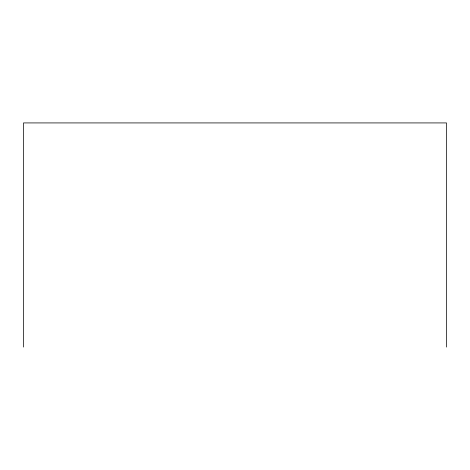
<?xml version="1.0" encoding="UTF-8"?>
<svg xmlns="http://www.w3.org/2000/svg" width="470" height="470" viewBox="0 0 470 470"><rect width="100%" height="100%" fill="white"/><g stroke="black" fill="none" stroke-linecap="round" stroke-linejoin="round"><path stroke-width="0.7" d="M446.5 347.077L446.5 122.923L23.5 122.923L23.5 347.077"/></g></svg>
